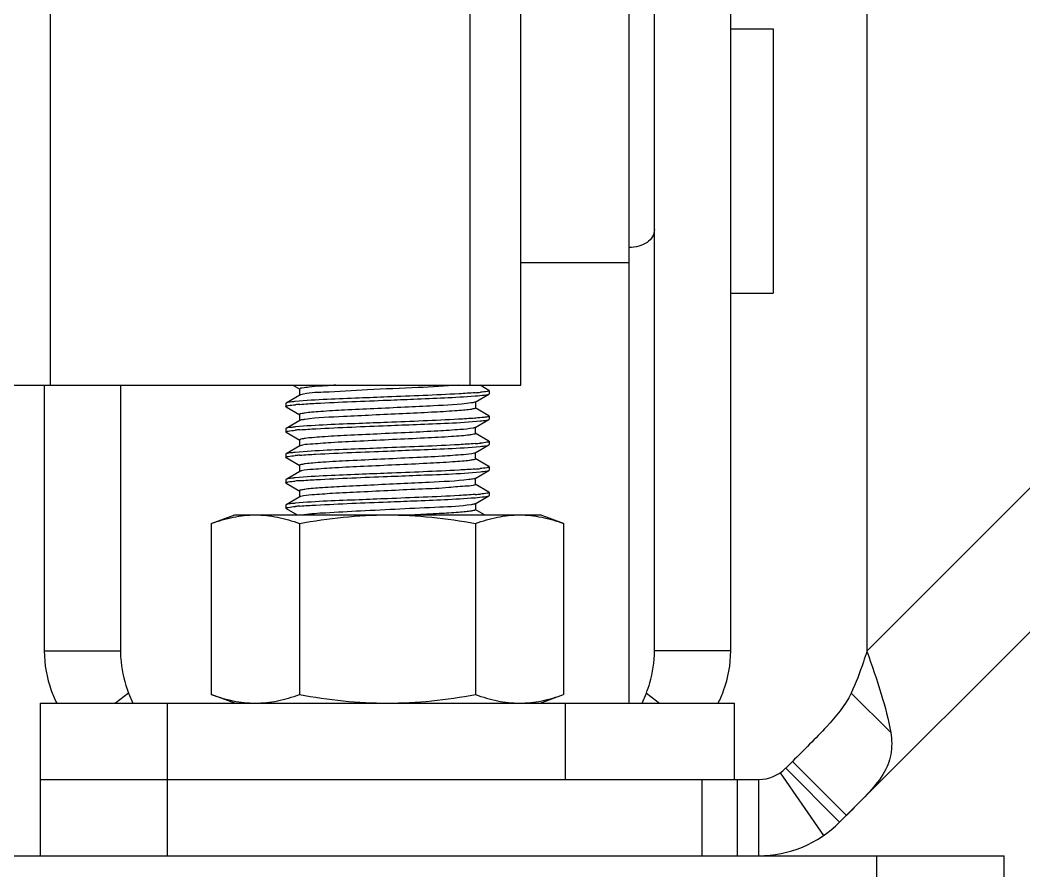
# Model space of a CAD drawing. Extents: x 1031190 to 1725648, y 733081 to 1571294.
# Drawn here: x 1136682 to 1137385, y 1235059 to 1235654 of the extents above; entities that cross this region are included whole.
import ezdxf

# ---------------------------------------------------------------- set-up
doc = ezdxf.new("R2010")
doc.units = 0
doc.header["$LTSCALE"] = 1000
doc.header["$MEASUREMENT"] = 0

msp = doc.modelspace()

# ---------------------------------------------------------------- linework, layer by layer
at = {"linetype": 'Continuous'}
for p, q in [((1136703.58, 1235398.99), (1136703.58, 1238358.6)), ((1136997.19, 1235398.99), (1136997.19, 1238358.6)), ((1137032.78, 1235398.99), (1137032.78, 1238358.6)), ((1137108.41, 1235176.55), (1137108.41, 1236197.1)), ((1137126.21, 1235213.07), (1137126.21, 1235747.36)), ((1137179.59, 1235213.07), (1137179.59, 1235747.36)), ((1137274.9, 1235747.36), (1137274.9, 1235213.02)), ((1137179.59, 1235648.35), (1137209.38, 1235648.35)), ((1137274.9, 1235213.02), (1137703.18, 1235641.29)), ((1137753.51, 1235590.96), (1137255.78, 1235093.24)), ((1137032.78, 1235484.88), (1137108.41, 1235484.88)), ((1137179.59, 1235463.42), (1137209.38, 1235463.42)), ((1136667.99, 1235398.99), (1137032.78, 1235398.99)), ((1136699.13, 1235398.99), (1136699.13, 1235213.07)), ((1136752.51, 1235398.99), (1136752.51, 1235213.07)), ((1136873.01, 1235398.99), (1136878.01, 1235396.1)), ((1136877.81, 1235396.32), (1136877.81, 1235391.87)), ((1137010.37, 1235395.4), (1137004.18, 1235398.99)), ((1137010.37, 1235395.4), (1137010.54, 1235395.21)), ((1137010.54, 1235395.21), (1137010.54, 1235392.98)), ((1136878.01, 1235392.1), (1136868.35, 1235386.51)), ((1137000.71, 1235387.2), (1137010.37, 1235392.79)), ((1137010.37, 1235392.79), (1137010.54, 1235392.98)), ((1136868.35, 1235386.51), (1136868.18, 1235386.31)), ((1136868.18, 1235386.31), (1136868.18, 1235384.09)), ((1136868.35, 1235383.89), (1136868.18, 1235384.09)), ((1136868.35, 1235383.89), (1136878.01, 1235378.3)), ((1137010.37, 1235377.61), (1137000.71, 1235383.2)), ((1137000.91, 1235387.42), (1137000.91, 1235382.97)), ((1136878.01, 1235374.3), (1136868.35, 1235368.71)), ((1136877.81, 1235378.53), (1136877.81, 1235374.08)), ((1137000.71, 1235369.4), (1137010.37, 1235374.99)), ((1137010.37, 1235377.61), (1137010.54, 1235377.41)), ((1137010.37, 1235374.99), (1137010.54, 1235375.19)), ((1137010.54, 1235377.41), (1137010.54, 1235375.19)), ((1136868.35, 1235368.71), (1136868.18, 1235368.52)), ((1136868.18, 1235368.52), (1136868.18, 1235366.29)), ((1137000.91, 1235365.18), (1137000.91, 1235369.63)), ((1136868.35, 1235366.1), (1136868.18, 1235366.29)), ((1136868.35, 1235366.1), (1136878.01, 1235360.51)), ((1136877.81, 1235360.73), (1136877.81, 1235356.28)), ((1137010.37, 1235359.81), (1137000.71, 1235365.4)), ((1137010.37, 1235359.81), (1137010.54, 1235359.62)), ((1137010.54, 1235359.62), (1137010.54, 1235357.39)), ((1136878.01, 1235356.51), (1136868.35, 1235350.92)), ((1136878.23, 1235356.61), (1136878.01, 1235356.51)), ((1137000.71, 1235351.61), (1137010.37, 1235357.2)), ((1137010.37, 1235357.2), (1137010.54, 1235357.39)), ((1136868.35, 1235350.92), (1136868.18, 1235350.72)), ((1136868.18, 1235350.72), (1136868.18, 1235348.5)), ((1136868.35, 1235348.3), (1136868.18, 1235348.5)), ((1136868.35, 1235348.3), (1136878.01, 1235342.71)), ((1137010.37, 1235342.02), (1137000.71, 1235347.61)), ((1137000.91, 1235347.38), (1137000.91, 1235351.83)), ((1136878.01, 1235338.71), (1136868.35, 1235333.12)), ((1136877.81, 1235342.94), (1136877.81, 1235338.49)), ((1137000.71, 1235333.81), (1137010.37, 1235339.4)), ((1137010.37, 1235342.02), (1137010.54, 1235341.82)), ((1137010.37, 1235339.4), (1137010.54, 1235339.6)), ((1137010.54, 1235341.82), (1137010.54, 1235339.6)), ((1136868.35, 1235333.12), (1136868.18, 1235332.93)), ((1136868.18, 1235332.93), (1136868.18, 1235330.7)), ((1137000.71, 1235333.81), (1137000.44, 1235333.69)), ((1137000.91, 1235329.59), (1137000.91, 1235334.04)), ((1136868.35, 1235330.51), (1136868.18, 1235330.7)), ((1136868.35, 1235330.51), (1136878.01, 1235324.92)), ((1136877.81, 1235325.14), (1136877.81, 1235320.69)), ((1137010.37, 1235324.22), (1137000.71, 1235329.82)), ((1136878.01, 1235320.92), (1136868.35, 1235315.33)), ((1137000.71, 1235316.02), (1137010.37, 1235321.61)), ((1137010.37, 1235324.22), (1137010.54, 1235324.03)), ((1137010.37, 1235321.61), (1137010.54, 1235321.8)), ((1137010.54, 1235324.03), (1137010.54, 1235321.8)), ((1136868.35, 1235315.33), (1136868.18, 1235315.13)), ((1136868.18, 1235315.13), (1136868.18, 1235312.91)), ((1136868.35, 1235312.71), (1136868.18, 1235312.91)), ((1136868.35, 1235312.71), (1136876.08, 1235308.24)), ((1137007.25, 1235308.24), (1137000.71, 1235312.02)), ((1137000.91, 1235316.24), (1137000.91, 1235311.79)), ((1136816.07, 1235302.22), (1136832.59, 1235308.24)), ((1136832.59, 1235308.24), (1137046.13, 1235308.24)), ((1137062.65, 1235302.22), (1137046.13, 1235308.24)), ((1136816.07, 1235302.22), (1136816.07, 1235182.56)), ((1136877.72, 1235302.22), (1136877.72, 1235182.56)), ((1137001, 1235302.22), (1137001, 1235182.56)), ((1137062.65, 1235302.22), (1137062.65, 1235182.56)), ((1136699.13, 1235213.07), (1136752.51, 1235213.07)), ((1137179.59, 1235213.07), (1137126.21, 1235213.07)), ((1136758.19, 1235183.64), (1136748.93, 1235176.6)), ((1136758.19, 1235183.64), (1136761.03, 1235176.55)), ((1136832.59, 1235176.55), (1136816.07, 1235182.56)), ((1137046.13, 1235176.55), (1137062.65, 1235182.56)), ((1137117.69, 1235176.55), (1137120.53, 1235183.64)), ((1137120.53, 1235183.64), (1137129.79, 1235176.6)), ((1137263.91, 1235183.59), (1137291.55, 1235155.95)), ((1136696.45, 1235176.55), (1137182.27, 1235176.55)), ((1136696.45, 1235069.78), (1136696.45, 1235176.55)), ((1136785.43, 1235123.17), (1136785.43, 1235176.55)), ((1137063.93, 1235123.17), (1137063.93, 1235176.55)), ((1137182.27, 1235123.17), (1137182.27, 1235176.55)), ((1137222.79, 1235135.74), (1137218.04, 1235130.99)), ((1137260.54, 1235097.99), (1137222.79, 1235135.74)), ((1137214.28, 1235127.86), (1137244.52, 1235083.87)), ((1137255.78, 1235093.24), (1137218.04, 1235130.99)), ((1136696.45, 1235123.17), (1137199.16, 1235123.17)), ((1136785.43, 1235069.78), (1136785.43, 1235123.17)), ((1137159.48, 1235069.78), (1137159.48, 1235123.17)), ((1137184.23, 1235069.78), (1137184.23, 1235123.17)), ((1137199.16, 1235069.78), (1137199.16, 1235123.17)), ((1136644.3, 1235069.78), (1137370.89, 1235069.78)), ((1137281.91, 1234963.01), (1137281.91, 1235069.78)), ((1137370.89, 1234963.01), (1137370.89, 1235069.78))]:
    msp.add_line(p, q, dxfattribs=at)
msp.add_line((1137209.38, 1235648.35), (1137209.38, 1235463.42))
for centre, radius, start, end in [((1136880.48, 1235385.8), 6.79, 105.09314, 106.14114), ((1136985.98, 1235584.48), 191.34, 274.44401, 275.50896), ((1136893.79, 1235182.35), 203.86, 94.45812, 95.31469), ((1136979.42, 1235647.25), 272.18, 274.42341, 274.54966), ((1136893.55, 1235167.42), 200.98, 94.45697, 95.35574), ((1136985.96, 1235549.12), 191.58, 274.44141, 275.50783), ((1136893.52, 1235149.96), 200.64, 94.45612, 95.36224), ((1136985.87, 1235532.32), 192.58, 274.44667, 275.48819), ((1136893.7, 1235130.1), 202.71, 94.45704, 95.331), ((1136880.48, 1235314.62), 6.79, 105.09314, 106.14114), ((1136985.98, 1235513.3), 191.34, 274.44401, 275.50896), ((1136893.79, 1235111.17), 203.86, 94.45812, 95.31469), ((1137199.16, 1235149.86), 26.69, 270, 315), ((1137199.16, 1235149.86), 80.08, 270, 315)]:
    msp.add_arc(centre, radius, start, end, dxfattribs=at)
for points, knots in [([(1137126.21, 1235507.83), (1137126.21, 1235506.16), (1137125.12, 1235502.58), (1137120.98, 1235498.48), (1137115.15, 1235495.85), (1137110.71, 1235495.25), (1137108.41, 1235495.25)], [0, 0, 0, 0, 0.209483, 0.444656, 0.71201, 1, 1, 1, 1]), ([(1136903.16, 1235398.99), (1136899.62, 1235398.79), (1136893.58, 1235398.34), (1136885.11, 1235397.94), (1136881.22, 1235396.99), (1136877.82, 1235396.93), (1136877.81, 1235396.32)], [0, 0, 0, 0, 0.415981, 0.731164, 0.928613, 1, 1, 1, 1]), ([(1136989.14, 1235398.99), (1136979.72, 1235398.25), (1136958.48, 1235397.15), (1136926.91, 1235395.94), (1136899.66, 1235393.99), (1136883.86, 1235393.75), (1136878.72, 1235392.36)], [0, 0, 0, 0, 0.256105, 0.576785, 0.855532, 1, 1, 1, 1]), ([(1137009.9, 1235394.83), (1137009.62, 1235394.74), (1137007.78, 1235394.35), (1137005.92, 1235394.17), (1137004.35, 1235394.02)], [0, 0, 0, 0, 0.157623, 1, 1, 1, 1]), ([(1137010.54, 1235395.21), (1137010.54, 1235395.13), (1137010.29, 1235394.94), (1137010.06, 1235394.88), (1137009.9, 1235394.83)], [0, 0, 0, 0, 0.324871, 1, 1, 1, 1]), ([(1136939.36, 1235390.76), (1136932.72, 1235390.5), (1136911.22, 1235389.58), (1136889.68, 1235388.94), (1136874.86, 1235387.55)], [0, 0, 0, 0, 0.308576, 1, 1, 1, 1]), ([(1136877.95, 1235385.59), (1136881.72, 1235385.88), (1136902.18, 1235387.12), (1136922.66, 1235387.87), (1136939.36, 1235388.54)], [0, 0, 0, 0, 0.184575, 1, 1, 1, 1]), ([(1136878.6, 1235392.32), (1136878.48, 1235392.29), (1136878.28, 1235392.23), (1136878.09, 1235392.14), (1136878.01, 1235392.1)], [0, 0, 0, 0, 0.572041, 1, 1, 1, 1]), ([(1137000.8, 1235393.71), (1136997.03, 1235393.41), (1136976.56, 1235392.17), (1136956.07, 1235391.42), (1136939.36, 1235390.76)], [0, 0, 0, 0, 0.184436, 1, 1, 1, 1]), ([(1136939.36, 1235388.54), (1136945.45, 1235388.78), (1136965.91, 1235389.62), (1136986.38, 1235390.35), (1137000.71, 1235391.48)], [0, 0, 0, 0, 0.297863, 1, 1, 1, 1]), ([(1137000.71, 1235391.48), (1137002.93, 1235391.65), (1137006.08, 1235392.09), (1137009.48, 1235392.28), (1137010.37, 1235392.79)], [0, 0, 0, 0, 0.683734, 1, 1, 1, 1]), ([(1136868.18, 1235384.09), (1136868.18, 1235384.19), (1136868.52, 1235384.39), (1136868.79, 1235384.46), (1136869.01, 1235384.52)], [0, 0, 0, 0, 0.313847, 1, 1, 1, 1]), ([(1136874.86, 1235387.55), (1136874.03, 1235387.47), (1136871.88, 1235387.17), (1136869.53, 1235387.19), (1136868.35, 1235386.51)], [0, 0, 0, 0, 0.37952, 1, 1, 1, 1]), ([(1136869.01, 1235384.52), (1136869.32, 1235384.6), (1136871.27, 1235384.98), (1136873.25, 1235385.17), (1136874.91, 1235385.33)], [0, 0, 0, 0, 0.163234, 1, 1, 1, 1]), ([(1136997.97, 1235386.54), (1136989.28, 1235385.23), (1136973.72, 1235384.71), (1136951.02, 1235383.47), (1136930.23, 1235382.57), (1136910.63, 1235381.62), (1136896, 1235380.82), (1136886.92, 1235380.09), (1136882.01, 1235379.67), (1136879.69, 1235379.15), (1136877.81, 1235378.89), (1136877.81, 1235378.53)], [0, 0, 0, 0, 0.218787, 0.386207, 0.566108, 0.736243, 0.875583, 0.928118, 0.966979, 0.991, 1, 1, 1, 1]), ([(1137000.91, 1235382.97), (1137000.91, 1235382.62), (1136999.09, 1235382.36), (1136996.82, 1235381.85), (1136992.04, 1235381.44), (1136983.18, 1235380.71), (1136968.87, 1235379.93), (1136949.63, 1235378.98), (1136929.1, 1235378.08), (1136906.26, 1235376.88), (1136890.49, 1235376.27), (1136881.52, 1235375.07)], [0, 0, 0, 0, 0.00884, 0.032379, 0.070466, 0.122006, 0.258971, 0.426878, 0.605536, 0.773444, 1, 1, 1, 1]), ([(1137000.71, 1235387.2), (1137000.59, 1235387.13), (1136999.7, 1235386.8), (1136998.76, 1235386.66), (1136997.97, 1235386.54)], [0, 0, 0, 0, 0.147905, 1, 1, 1, 1]), ([(1136881.52, 1235375.07), (1136881.1, 1235375.01), (1136879.92, 1235374.81), (1136878.67, 1235374.69), (1136878.01, 1235374.3)], [0, 0, 0, 0, 0.360643, 1, 1, 1, 1]), ([(1137000.41, 1235375.88), (1136996.64, 1235375.59), (1136976.3, 1235374.37), (1136955.93, 1235373.62), (1136939.36, 1235372.97)], [0, 0, 0, 0, 0.18595, 1, 1, 1, 1]), ([(1136939.36, 1235370.74), (1136946.09, 1235371.01), (1136967.76, 1235371.94), (1136989.46, 1235372.55), (1137004.34, 1235374)], [0, 0, 0, 0, 0.310578, 1, 1, 1, 1]), ([(1137008.12, 1235376.67), (1137007.67, 1235376.6), (1137005.31, 1235376.29), (1137002.93, 1235376.08), (1137001.01, 1235375.93)], [0, 0, 0, 0, 0.190828, 1, 1, 1, 1]), ([(1137004.34, 1235374), (1137005.11, 1235374.07), (1137007.1, 1235374.36), (1137009.27, 1235374.36), (1137010.37, 1235374.99)], [0, 0, 0, 0, 0.377935, 1, 1, 1, 1]), ([(1137010.54, 1235377.41), (1137010.54, 1235377.33), (1137009.72, 1235376.74), (1137008.89, 1235376.79), (1137008.12, 1235376.67)], [0, 0, 0, 0, 0.093121, 1, 1, 1, 1]), ([(1136868.18, 1235366.29), (1136868.18, 1235366.38), (1136868.47, 1235366.58), (1136868.72, 1235366.64), (1136868.9, 1235366.69)], [0, 0, 0, 0, 0.318631, 1, 1, 1, 1]), ([(1136874.91, 1235369.76), (1136874.07, 1235369.68), (1136871.91, 1235369.38), (1136869.54, 1235369.4), (1136868.35, 1235368.71)], [0, 0, 0, 0, 0.379704, 1, 1, 1, 1]), ([(1136868.9, 1235366.69), (1136869.2, 1235366.78), (1136871.15, 1235367.18), (1136873.13, 1235367.37), (1136874.79, 1235367.52)], [0, 0, 0, 0, 0.159226, 1, 1, 1, 1]), ([(1136939.36, 1235372.97), (1136932.73, 1235372.7), (1136911.25, 1235371.79), (1136889.72, 1235371.15), (1136874.91, 1235369.76)], [0, 0, 0, 0, 0.308379, 1, 1, 1, 1]), ([(1136999.25, 1235368.97), (1136996.3, 1235368.38), (1136988.07, 1235367.77), (1136973.14, 1235366.76), (1136953.77, 1235365.84), (1136932.52, 1235364.87), (1136912.21, 1235363.9), (1136896.93, 1235363.09), (1136887.41, 1235362.33), (1136882.24, 1235361.91), (1136879.8, 1235361.36), (1136877.81, 1235361.11), (1136877.81, 1235360.73)], [0, 0, 0, 0, 0.074051, 0.202548, 0.368862, 0.551322, 0.726125, 0.870472, 0.925123, 0.96561, 0.990669, 1, 1, 1, 1]), ([(1136877.93, 1235367.79), (1136881.71, 1235368.09), (1136902.17, 1235369.33), (1136922.66, 1235370.08), (1136939.36, 1235370.74)], [0, 0, 0, 0, 0.184524, 1, 1, 1, 1]), ([(1137000.71, 1235369.4), (1137000.54, 1235369.3), (1137000.05, 1235369.14), (1136999.56, 1235369.03), (1136999.25, 1235368.97)], [0, 0, 0, 0, 0.388593, 1, 1, 1, 1]), ([(1137000.91, 1235365.18), (1137000.91, 1235364.77), (1136998.75, 1235364.54), (1136996.13, 1235363.94), (1136990.56, 1235363.52), (1136980.35, 1235362.73), (1136964.11, 1235361.89), (1136942.78, 1235360.89), (1136920.93, 1235359.84), (1136901.6, 1235359.03), (1136887.81, 1235357.72), (1136880.41, 1235357.48), (1136878.23, 1235356.61)], [0, 0, 0, 0, 0.009911, 0.036684, 0.079861, 0.138026, 0.290611, 0.473012, 0.659513, 0.823824, 0.942824, 1, 1, 1, 1]), ([(1137010.54, 1235359.62), (1137010.54, 1235359.53), (1137010.27, 1235359.34), (1137010.04, 1235359.28), (1137009.87, 1235359.23)], [0, 0, 0, 0, 0.322656, 1, 1, 1, 1]), ([(1136939.36, 1235355.17), (1136932.71, 1235354.91), (1136911.18, 1235353.99), (1136889.62, 1235353.35), (1136874.79, 1235351.95)], [0, 0, 0, 0, 0.308852, 1, 1, 1, 1]), ([(1136877.93, 1235350), (1136881.71, 1235350.29), (1136902.17, 1235351.53), (1136922.66, 1235352.28), (1136939.36, 1235352.95)], [0, 0, 0, 0, 0.18453, 1, 1, 1, 1]), ([(1137000.79, 1235358.12), (1136997.02, 1235357.82), (1136976.56, 1235356.58), (1136956.07, 1235355.83), (1136939.36, 1235355.17)], [0, 0, 0, 0, 0.184477, 1, 1, 1, 1]), ([(1136939.36, 1235352.95), (1136946.08, 1235353.21), (1136967.73, 1235354.14), (1136989.42, 1235354.75), (1137004.29, 1235356.2)], [0, 0, 0, 0, 0.310323, 1, 1, 1, 1]), ([(1137004.29, 1235356.2), (1137005.07, 1235356.27), (1137007.07, 1235356.56), (1137009.27, 1235356.56), (1137010.37, 1235357.2)], [0, 0, 0, 0, 0.378132, 1, 1, 1, 1]), ([(1137009.87, 1235359.23), (1137009.58, 1235359.15), (1137007.76, 1235358.76), (1137005.9, 1235358.58), (1137004.34, 1235358.43)], [0, 0, 0, 0, 0.159145, 1, 1, 1, 1]), ([(1136868.18, 1235348.5), (1136868.18, 1235348.6), (1136868.51, 1235348.8), (1136868.78, 1235348.87), (1136868.99, 1235348.92)], [0, 0, 0, 0, 0.315061, 1, 1, 1, 1]), ([(1136874.79, 1235351.95), (1136873.97, 1235351.87), (1136871.84, 1235351.57), (1136869.52, 1235351.59), (1136868.35, 1235350.92)], [0, 0, 0, 0, 0.37931, 1, 1, 1, 1]), ([(1136868.99, 1235348.92), (1136869.29, 1235349), (1136871.21, 1235349.39), (1136873.15, 1235349.57), (1136874.77, 1235349.73)], [0, 0, 0, 0, 0.163145, 1, 1, 1, 1]), ([(1137000.17, 1235351.39), (1136997.7, 1235350.66), (1136990.05, 1235350.21), (1136975.81, 1235349.07), (1136956.47, 1235348.19), (1136934.8, 1235347.18), (1136913.81, 1235346.19), (1136897.89, 1235345.36), (1136887.91, 1235344.58), (1136882.47, 1235344.15), (1136879.91, 1235343.57), (1136877.82, 1235343.33), (1136877.81, 1235342.94)], [0, 0, 0, 0, 0.062951, 0.18524, 0.350271, 0.535399, 0.715185, 0.864922, 0.92187, 0.964113, 0.990297, 1, 1, 1, 1]), ([(1137000.91, 1235347.38), (1137000.91, 1235347), (1136998.87, 1235346.75), (1136996.37, 1235346.19), (1136991.06, 1235345.77), (1136981.31, 1235344.99), (1136965.72, 1235344.17), (1136945.06, 1235343.19), (1136923.59, 1235342.2), (1136904.23, 1235341.3), (1136889.63, 1235340.24), (1136881.69, 1235339.69), (1136878.97, 1235339.04)], [0, 0, 0, 0, 0.00951, 0.035123, 0.076469, 0.132247, 0.279239, 0.456494, 0.640275, 0.805971, 0.931424, 1, 1, 1, 1]), ([(1137000.71, 1235351.61), (1137000.64, 1235351.57), (1137000.46, 1235351.49), (1137000.28, 1235351.43), (1137000.17, 1235351.39)], [0, 0, 0, 0, 0.430479, 1, 1, 1, 1]), ([(1136878.97, 1235339.04), (1136878.77, 1235338.99), (1136878.45, 1235338.9), (1136878.13, 1235338.78), (1136878.01, 1235338.71)], [0, 0, 0, 0, 0.59312, 1, 1, 1, 1]), ([(1137000.8, 1235340.33), (1136997.03, 1235340.03), (1136976.56, 1235338.79), (1136956.07, 1235338.04), (1136939.36, 1235337.38)], [0, 0, 0, 0, 0.184455, 1, 1, 1, 1]), ([(1137009.86, 1235341.43), (1137009.57, 1235341.35), (1137007.73, 1235340.96), (1137005.86, 1235340.78), (1137004.29, 1235340.63)], [0, 0, 0, 0, 0.159397, 1, 1, 1, 1]), ([(1137004.35, 1235338.41), (1137005.11, 1235338.48), (1137007.1, 1235338.77), (1137009.28, 1235338.77), (1137010.37, 1235339.4)], [0, 0, 0, 0, 0.377931, 1, 1, 1, 1]), ([(1137010.54, 1235341.82), (1137010.54, 1235341.74), (1137010.27, 1235341.55), (1137010.03, 1235341.48), (1137009.86, 1235341.43)], [0, 0, 0, 0, 0.322005, 1, 1, 1, 1]), ([(1136874.77, 1235334.15), (1136873.95, 1235334.08), (1136871.83, 1235333.78), (1136869.52, 1235333.8), (1136868.35, 1235333.12)], [0, 0, 0, 0, 0.379296, 1, 1, 1, 1]), ([(1136868.92, 1235331.11), (1136869.22, 1235331.19), (1136871.19, 1235331.59), (1136873.19, 1235331.78), (1136874.86, 1235331.94)], [0, 0, 0, 0, 0.159617, 1, 1, 1, 1]), ([(1136939.36, 1235337.38), (1136932.71, 1235337.11), (1136911.17, 1235336.19), (1136889.6, 1235335.56), (1136874.77, 1235334.15)], [0, 0, 0, 0, 0.308927, 1, 1, 1, 1]), ([(1136996.34, 1235332.94), (1136987.13, 1235331.82), (1136971.16, 1235331.15), (1136948.22, 1235329.97), (1136927.95, 1235329.08), (1136909.08, 1235328.15), (1136895.08, 1235327.37), (1136886.44, 1235326.66), (1136881.8, 1235326.25), (1136879.58, 1235325.75), (1136877.81, 1235325.49), (1136877.81, 1235325.14)], [0, 0, 0, 0, 0.234088, 0.402448, 0.579889, 0.745639, 0.880314, 0.930897, 0.968237, 0.991317, 1, 1, 1, 1]), ([(1136877.94, 1235332.2), (1136881.72, 1235332.5), (1136902.18, 1235333.74), (1136922.66, 1235334.49), (1136939.36, 1235335.15)], [0, 0, 0, 0, 0.184554, 1, 1, 1, 1]), ([(1136939.36, 1235335.15), (1136946.09, 1235335.42), (1136967.76, 1235336.35), (1136989.46, 1235336.96), (1137004.35, 1235338.41)], [0, 0, 0, 0, 0.310595, 1, 1, 1, 1]), ([(1137000.44, 1235333.69), (1137000.24, 1235333.61), (1136998.89, 1235333.25), (1136997.5, 1235333.08), (1136996.34, 1235332.94)], [0, 0, 0, 0, 0.158312, 1, 1, 1, 1]), ([(1136868.18, 1235330.7), (1136868.18, 1235330.79), (1136868.48, 1235330.99), (1136868.73, 1235331.06), (1136868.92, 1235331.11)], [0, 0, 0, 0, 0.317967, 1, 1, 1, 1]), ([(1137000.72, 1235329.37), (1136999.08, 1235328.39), (1136992.49, 1235328.44), (1136980.48, 1235326.95), (1136962.72, 1235326.3), (1136942.13, 1235325.25), (1136921.14, 1235324.29), (1136902.48, 1235323.41), (1136888.65, 1235322.35), (1136881.2, 1235321.85), (1136878.72, 1235321.18)], [0, 0, 0, 0, 0.046973, 0.152409, 0.303029, 0.479455, 0.658932, 0.818305, 0.937036, 1, 1, 1, 1]), ([(1137000.91, 1235329.59), (1137000.91, 1235329.55), (1137000.86, 1235329.45), (1137000.77, 1235329.4), (1137000.72, 1235329.37)], [0, 0, 0, 0, 0.402304, 1, 1, 1, 1]), ([(1136939.36, 1235319.58), (1136932.72, 1235319.32), (1136911.22, 1235318.4), (1136889.68, 1235317.76), (1136874.86, 1235316.37)], [0, 0, 0, 0, 0.308576, 1, 1, 1, 1]), ([(1136878.6, 1235321.14), (1136878.48, 1235321.11), (1136878.28, 1235321.05), (1136878.09, 1235320.96), (1136878.01, 1235320.92)], [0, 0, 0, 0, 0.572041, 1, 1, 1, 1]), ([(1137000.8, 1235322.53), (1136997.03, 1235322.23), (1136976.56, 1235320.99), (1136956.07, 1235320.25), (1136939.36, 1235319.58)], [0, 0, 0, 0, 0.184436, 1, 1, 1, 1]), ([(1136939.36, 1235317.36), (1136945.45, 1235317.6), (1136965.91, 1235318.44), (1136986.38, 1235319.17), (1137000.71, 1235320.3)], [0, 0, 0, 0, 0.297863, 1, 1, 1, 1]), ([(1137000.71, 1235320.3), (1137002.93, 1235320.47), (1137006.08, 1235320.91), (1137009.48, 1235321.1), (1137010.37, 1235321.61)], [0, 0, 0, 0, 0.683734, 1, 1, 1, 1]), ([(1137009.9, 1235323.65), (1137009.62, 1235323.56), (1137007.78, 1235323.17), (1137005.92, 1235322.99), (1137004.35, 1235322.84)], [0, 0, 0, 0, 0.157623, 1, 1, 1, 1]), ([(1137010.54, 1235324.03), (1137010.54, 1235323.95), (1137010.29, 1235323.76), (1137010.06, 1235323.7), (1137009.9, 1235323.65)], [0, 0, 0, 0, 0.324871, 1, 1, 1, 1]), ([(1136868.18, 1235312.91), (1136868.18, 1235313.01), (1136868.52, 1235313.21), (1136868.79, 1235313.28), (1136869.01, 1235313.34)], [0, 0, 0, 0, 0.313847, 1, 1, 1, 1]), ([(1136874.86, 1235316.37), (1136874.03, 1235316.29), (1136871.88, 1235315.99), (1136869.53, 1235316.01), (1136868.35, 1235315.33)], [0, 0, 0, 0, 0.37952, 1, 1, 1, 1]), ([(1136869.01, 1235313.34), (1136869.32, 1235313.42), (1136871.27, 1235313.8), (1136873.25, 1235313.99), (1136874.91, 1235314.15)], [0, 0, 0, 0, 0.163234, 1, 1, 1, 1]), ([(1136877.95, 1235314.41), (1136881.72, 1235314.7), (1136902.18, 1235315.94), (1136922.66, 1235316.69), (1136939.36, 1235317.36)], [0, 0, 0, 0, 0.184575, 1, 1, 1, 1]), ([(1136997.97, 1235315.36), (1136990.6, 1235314.25), (1136964.68, 1235313.1), (1136930.66, 1235311.47), (1136899.05, 1235309.78), (1136885.82, 1235308.98), (1136880.83, 1235308.24)], [0, 0, 0, 0, 0.190457, 0.661719, 0.871239, 1, 1, 1, 1]), ([(1137000.91, 1235311.79), (1137000.91, 1235311.5), (1136999.46, 1235311.22), (1136997.58, 1235310.8), (1136993.69, 1235310.4), (1136986.37, 1235309.76), (1136974.34, 1235309.04), (1136964.11, 1235308.51), (1136958.39, 1235308.24)], [0, 0, 0, 0, 0.020558, 0.074229, 0.161254, 0.279605, 0.598487, 1, 1, 1, 1]), ([(1137000.71, 1235316.02), (1137000.59, 1235315.95), (1136999.7, 1235315.62), (1136998.76, 1235315.48), (1136997.97, 1235315.36)], [0, 0, 0, 0, 0.147905, 1, 1, 1, 1]), ([(1136816.07, 1235302.22), (1136821.07, 1235304.04), (1136831.18, 1235307.08), (1136841.71, 1235308.24), (1136846.9, 1235308.24)], [0, 0, 0, 0, 0.506411, 1, 1, 1, 1]), ([(1136846.9, 1235308.24), (1136852.08, 1235308.24), (1136862.61, 1235307.08), (1136872.72, 1235304.04), (1136877.72, 1235302.22)], [0, 0, 0, 0, 0.493589, 1, 1, 1, 1]), ([(1137001, 1235302.22), (1137006.01, 1235304.04), (1137016.11, 1235307.08), (1137026.64, 1235308.24), (1137031.83, 1235308.24)], [0, 0, 0, 0, 0.506411, 1, 1, 1, 1]), ([(1137031.83, 1235308.24), (1137037.01, 1235308.24), (1137047.54, 1235307.08), (1137057.65, 1235304.04), (1137062.65, 1235302.22)], [0, 0, 0, 0, 0.493589, 1, 1, 1, 1]), ([(1136699.13, 1235213.07), (1136699.13, 1235203.69), (1136701.46, 1235190.98), (1136706.45, 1235179.44), (1136707.87, 1235176.59)], [0, 0, 0, 0, 0.746457, 1, 1, 1, 1]), ([(1136752.51, 1235213.07), (1136752.51, 1235210.53), (1136753.01, 1235200.5), (1136755.45, 1235190.6), (1136758.19, 1235183.64)], [0, 0, 0, 0, 0.253697, 1, 1, 1, 1]), ([(1137120.53, 1235183.64), (1137121.43, 1235185.94), (1137124.7, 1235195.42), (1137126.21, 1235205.51), (1137126.21, 1235213.07)], [0, 0, 0, 0, 0.246008, 1, 1, 1, 1]), ([(1137170.85, 1235176.59), (1137172.27, 1235179.44), (1137177.26, 1235190.98), (1137179.59, 1235203.69), (1137179.59, 1235213.07)], [0, 0, 0, 0, 0.253543, 1, 1, 1, 1]), ([(1137274.9, 1235213.02), (1137274.08, 1235210.48), (1137270.86, 1235200.52), (1137267.3, 1235190.62), (1137263.91, 1235183.59)], [0, 0, 0, 0, 0.255061, 1, 1, 1, 1]), ([(1137274.9, 1235213.02), (1137278.35, 1235202.99), (1137284.79, 1235184.25), (1137290.05, 1235165.05), (1137291.55, 1235155.95)], [0, 0, 0, 0, 0.53484, 1, 1, 1, 1]), ([(1136816.07, 1235182.56), (1136821.07, 1235180.74), (1136831.18, 1235177.71), (1136841.71, 1235176.55), (1136846.9, 1235176.55)], [0, 0, 0, 0, 0.506411, 1, 1, 1, 1]), ([(1136846.9, 1235176.55), (1136852.08, 1235176.55), (1136862.61, 1235177.71), (1136872.72, 1235180.74), (1136877.72, 1235182.56)], [0, 0, 0, 0, 0.493589, 1, 1, 1, 1]), ([(1137001, 1235182.56), (1137006.01, 1235180.74), (1137016.11, 1235177.71), (1137026.64, 1235176.55), (1137031.83, 1235176.55)], [0, 0, 0, 0, 0.506411, 1, 1, 1, 1]), ([(1137031.83, 1235176.55), (1137037.01, 1235176.55), (1137047.54, 1235177.71), (1137057.65, 1235180.74), (1137062.65, 1235182.56)], [0, 0, 0, 0, 0.493589, 1, 1, 1, 1]), ([(1137263.91, 1235183.59), (1137259.67, 1235174.83), (1137245.8, 1235158.42), (1137230.81, 1235143.76), (1137222.79, 1235135.74)], [0, 0, 0, 0, 0.46168, 1, 1, 1, 1]), ([(1137291.55, 1235155.95), (1137292.38, 1235150.92), (1137292.69, 1235140.54), (1137286.37, 1235125.44), (1137274.59, 1235111.9), (1137265.46, 1235102.91), (1137260.54, 1235097.99)], [0, 0, 0, 0, 0.222359, 0.440545, 0.696247, 1, 1, 1, 1])]:
    msp.add_open_spline(points, degree=3, knots=knots, dxfattribs=at)
for points in [[(1136877.72, 1235302.22), (1136898.03, 1235305.92), (1136918.72, 1235308.24), (1136939.36, 1235308.24)], [(1136939.36, 1235308.24), (1136960.01, 1235308.24), (1136980.69, 1235305.92), (1137001, 1235302.22)], [(1136877.72, 1235182.56), (1136898.03, 1235178.87), (1136918.72, 1235176.55), (1136939.36, 1235176.55)], [(1136939.36, 1235176.55), (1136960.01, 1235176.55), (1136980.69, 1235178.87), (1137001, 1235182.56)]]:
    msp.add_open_spline(points, degree=3, dxfattribs=at)

doc.saveas('drawing.dxf')
